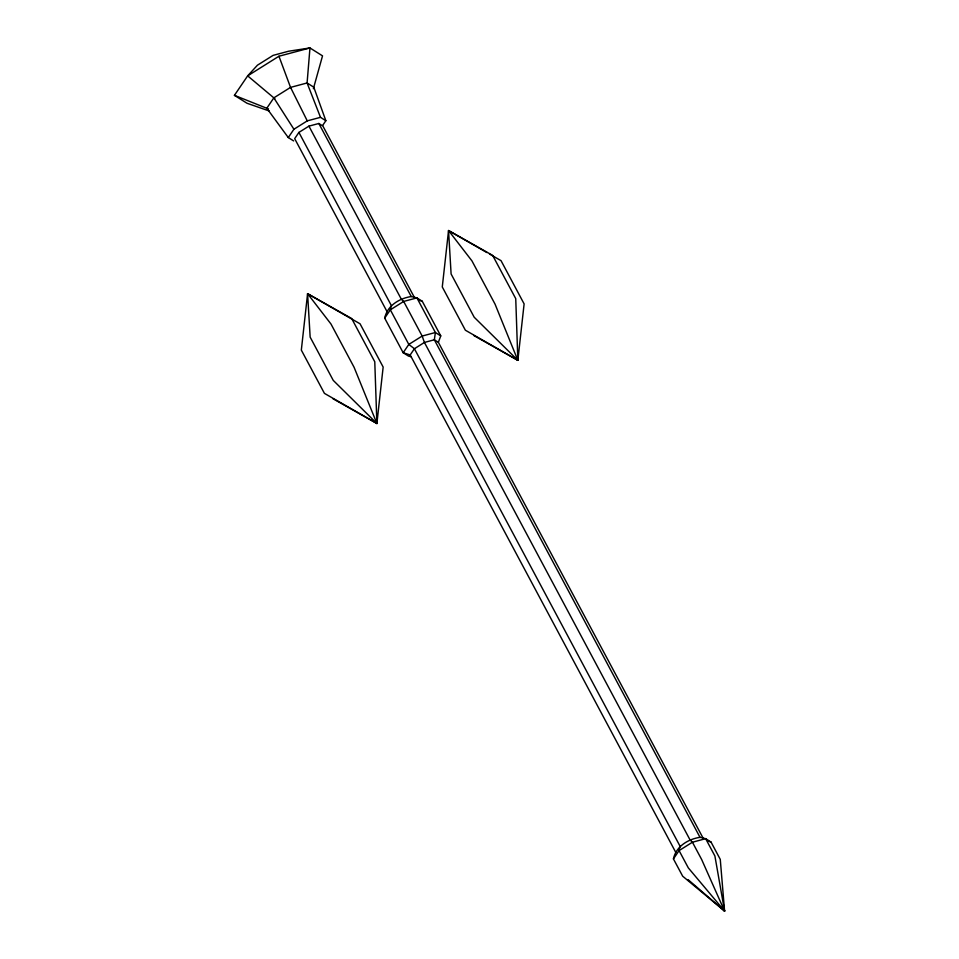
<?xml version="1.0" encoding="UTF-8"?>
<svg xmlns="http://www.w3.org/2000/svg" width="959" height="959" viewBox="0 0 959 959"><rect width="100%" height="100%" fill="white"/><g stroke="black" fill="none" stroke-linecap="round" stroke-linejoin="round"><path stroke-width="1.44" d="M307.06 83.349L309.961 47.95L288.587 51.235L273.087 55.382L257.444 65.188L247.662 75.857L234.428 95.337L247.002 103.248L269.323 111.016M307.587 293.694L301.33 350.107L324.43 393.37L376.887 423.482L383.156 367.057L360.057 323.794L307.587 293.694L310.153 337.124L333.252 380.387L376.887 423.482L374.777 361.783L351.677 318.52L307.587 293.694L330.999 324.046L354.099 367.309L376.887 423.482L332.809 398.644M473.758 335.494L517.848 360.32L515.738 298.633L492.638 255.37L448.548 230.544L442.279 286.957L465.379 330.22L517.848 360.32L524.117 303.907L501.018 260.644L489.498 254.039M313.389 88.672L322.524 55.862L309.961 47.95L278.949 56.233L247.662 75.857L274.813 98.669M411.363 356.796L408.534 356.113L403.164 352.732L384.691 318.124C387.292 305.585 399.328 298.369 411.243 296.535L416.913 297.901L422.272 301.282L440.756 335.89L438.371 342.327L703.307 838.526M673.434 858.904C676.035 846.365 688.082 839.149 699.998 837.315L705.656 838.681L711.027 842.062L720.269 859.372L724.572 911.05L682.676 876.202L673.434 858.904L679.08 850.597L680.063 846.246L414.408 348.728L408.81 344.425L390.337 309.817L391.308 305.465L298.908 132.414L308.918 126.132L318.844 123.483L322.871 126.013L414.564 297.746M322.632 125.461L325.856 120.714L313.785 87.197L307.084 82.965L290.541 87.389L273.854 97.854L266.794 108.247L288.275 137.557L293.634 140.925M288.275 137.557L293.922 129.249L307.264 120.87L320.498 117.334L325.856 120.714M298.908 132.414L294.677 138.647L387.076 311.687M384.691 318.124L390.337 309.817L403.679 301.438L416.913 297.901L435.386 332.521L440.756 335.89M675.819 852.467L410.176 354.95L414.408 348.728L424.417 342.447L434.343 339.786L438.371 342.327M419.467 300.395L422.272 301.282M410.176 354.95L403.164 352.732L408.81 344.425L422.164 336.046L435.386 332.521L434.343 339.786L699.998 837.315M708.221 841.175L711.027 842.062M234.428 95.337L268.496 108.942M517.596 355.981L517.848 360.32L474.202 317.237L451.102 273.974L448.548 230.544L486.932 252.565M688.035 879.583L724.572 911.05L714.899 855.991L705.656 838.681L692.434 842.218L679.08 850.597L688.322 867.895L724.572 911.05L723.577 906.711M448.548 230.544L471.96 260.896L495.06 304.159L517.848 360.32M722.163 907.43L724.572 911.05L701.664 859.528L692.434 842.218L690.072 839.964L424.417 342.447L422.164 336.046L403.679 301.438L401.318 299.184L308.918 126.132M273.854 97.854L293.922 129.249M318.844 123.483L411.243 296.535M290.541 87.389L307.264 120.87M307.084 82.965L320.498 117.334M278.949 56.233L290.769 88M376.635 419.131L376.887 423.482"/></g></svg>
